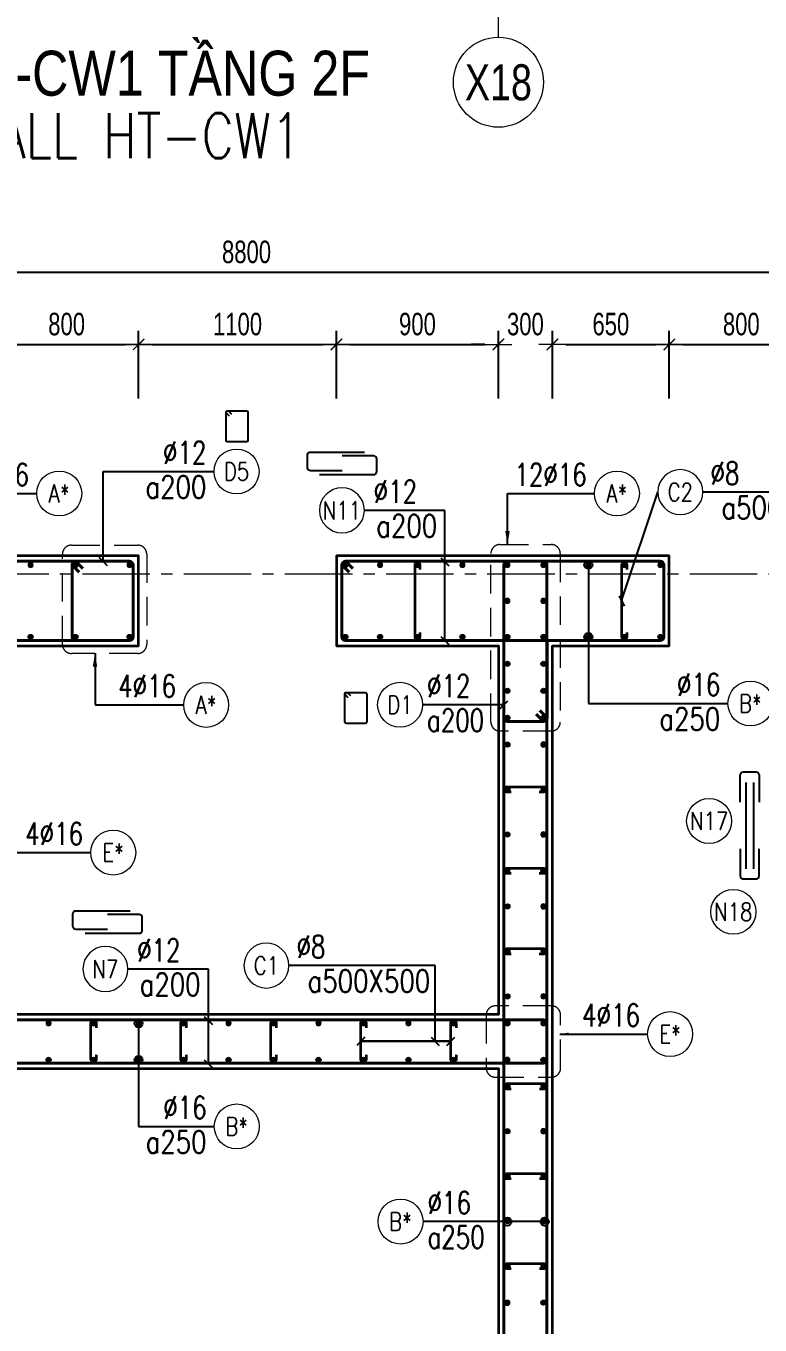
# Model space of a CAD drawing. Header units: millimetres. Extents: x 738475 to 1279438, y -34239 to 156422.
# Drawn here: x 1070446 to 1074526, y 92980 to 100202 of the extents above; entities that cross this region are included whole.
import ezdxf
from ezdxf.enums import TextEntityAlignment as Align

# ---------------------------------------------------------------- set-up
doc = ezdxf.new("R2010")
doc.units = ezdxf.units.MM
doc.header["$MEASUREMENT"] = 0
for name, pattern in [('HIDDEN', [9.525, 6.35, -3.175]), ('HIDDEN2', [4.7625, 3.175, -1.5875]), ('HT_Dim Grid$0$CENTER2', [1.125, 0.75, -0.125, 0.125, -0.125]), ('HT_Grid$0$CENTER2', [1.125, 0.75, -0.125, 0.125, -0.125])]:
    doc.linetypes.add(name, pattern=pattern)
doc.layers.get('0').update_dxf_attribs({"lineweight": 20})
doc.layers.get('Defpoints').update_dxf_attribs({"color": 151, "lineweight": 9})
for name, color, linetype in [('Hidden', 9, 'HIDDEN'), ('Leader', 6, 'Continuous'), ('Ligature', 1, 'Continuous')]:
    doc.layers.add(name, color=color, linetype=linetype)
for name, color, linetype, lineweight in [('HT_Dim Grid$0$NDC_S_AXIS', 5, 'HT_Dim Grid$0$CENTER2', 13), ('HT_Dim Grid$0$NDC_S_SYMBOL', 1, 'Continuous', 15), ('HT_Dim Grid$0$NDC_S_TEXT SYMBOL', 7, 'Continuous', 20), ('HT_Grid$0$NDC_S_AXIS', 5, 'HT_Grid$0$CENTER2', 13), ('KC-LEADER', 153, 'Continuous', 18), ('KC-THEP', 6, 'Continuous', 40), ('NDC_S_ANNO', 7, 'Continuous', 20), ('NDC_S_DIM', 1, 'Continuous', 15), ('NDC_S_ENG TITLE', 3, 'Continuous', 20), ('NDC_S_HIDDEN', 8, 'HIDDEN2', 13), ('NDC_S_LEADER', 1, 'Continuous', 15), ('NDC_S_REBAR', 4, 'Continuous', 35), ('NDC_S_STIRRUP', 4, 'Continuous', 40), ('NDC_S_TEXT SYMBOL', 7, 'Continuous', 20), ('NDC_S_VN TEXT', 7, 'Continuous', 20), ('NDC_S_VN TITLE', 6, 'Continuous', 35), ('NDC_S_WALL', 6, 'Continuous', 35)]:
    doc.layers.add(name, color=color, linetype=linetype, lineweight=lineweight)
doc.styles.add('HT_Dim Grid$0$NDC_ANNO', font='', dxfattribs={"width": 0.8})
doc.styles.add('NDC_ANNO', font='', dxfattribs={"width": 0.8})
doc.styles.add('NDC_ARIAL', font='arial.ttf', dxfattribs={"width": 0.85})
doc.styles.add('NDC_DIM', font='', dxfattribs={"width": 0.75})
doc.styles.add('NDC_EN TXT', font='romans.shx', dxfattribs={"width": 0.8})
doc.styles.add('NDC_VIE TXT', font='arial.ttf', dxfattribs={"width": 0.8})
doc.styles.get('HT_Dim Grid$0$NDC_ANNO').set_extended_font_data('Dotum')
doc.styles.get('NDC_ANNO').set_extended_font_data('Dotum')
doc.styles.get('NDC_DIM').set_extended_font_data('Dotum')
doc.dimstyles.new('NDC_1-50', dxfattribs={"dimscale": 50, "dimtxt": 2.5, "dimasz": 1, "dimexe": 1.5, "dimexo": 0, "dimgap": 0.8, "dimtad": 1, "dimdec": 0, "dimdsep": 46, "dimtxsty": 'NDC_ARIAL', "dimblk": 'DIMMARK', "dimcen": 49999.938995, "dimdle": 1.5, "dimclrd": 1, "dimclre": 1, "dimclrt": 3, "dimadec": 0, "dimazin": 0, "dimtfac": 1, "dimtdec": 0, "dimtix": 1, "dimtmove": 2, "dimatfit": 3, "dimfxl": 1, "dimarcsym": 0})
doc.dimstyles.new('NDC_dim_30', dxfattribs={"dimscale": 30, "dimtxt": 2.5, "dimasz": 1.5, "dimexe": 1.5, "dimexo": 2.5, "dimgap": 1, "dimtad": 1, "dimdec": 0, "dimzin": 0, "dimdsep": 46, "dimtxsty": 'NDC_DIM', "dimblk": 'DIMMARK', "dimcen": 0.09, "dimdle": 1.2, "dimclrd": 1, "dimclre": 1, "dimclrt": 3, "dimadec": 0, "dimazin": 0, "dimtfac": 1, "dimtdec": 0, "dimtix": 1, "dimtofl": 0, "dimtmove": 0, "dimatfit": 3, "dimfxl": 6, "dimfxlon": 1, "dimtolj": 1, "dimtzin": 0, "dimarcsym": 0})
doc.dimstyles.new('NDC_dim_50', dxfattribs={"dimscale": 50, "dimtxt": 2.5, "dimasz": 1.5, "dimexe": 1.5, "dimexo": 2.5, "dimgap": 1, "dimtad": 1, "dimdec": 0, "dimzin": 0, "dimdsep": 46, "dimtxsty": 'NDC_DIM', "dimblk": 'DIMMARK', "dimcen": 0.09, "dimdle": 1.2, "dimclrd": 1, "dimclre": 1, "dimclrt": 3, "dimadec": 0, "dimazin": 0, "dimtfac": 1, "dimtdec": 0, "dimtix": 1, "dimtofl": 0, "dimtmove": 0, "dimatfit": 3, "dimfxl": 6, "dimfxlon": 1, "dimtolj": 1, "dimtzin": 0, "dimarcsym": 0})

# ---------------------------------------------------------------- blocks, each defined once
blk = doc.blocks.new('*U19')
at = {"layer": 'HT_Dim Grid$0$NDC_S_SYMBOL'}
blk.add_line((0, 5), (0, 9), dxfattribs=at)
blk.add_circle((0, 0), 5, dxfattribs=at)
at = {"layer": 'HT_Dim Grid$0$NDC_S_TEXT SYMBOL', "color": 7, "style": 'HT_Dim Grid$0$NDC_ANNO', "width": 0.8}
blk.add_attdef('GRID', text='', height=4, dxfattribs=at).set_placement((0, 0), align=Align.MIDDLE)
blk = doc.blocks.new('Drawing name_symbol')
at = {"layer": 'NDC_S_ENG TITLE', "style": 'NDC_EN TXT', "width": 0.8}
blk.add_attdef('SECTDET1', text='', height=5, dxfattribs=at).set_placement((0, 1.01), align=Align.CENTER)
at = {"layer": 'NDC_S_TEXT SYMBOL', "lineweight": 25, "style": 'NDC_ANNO', "width": 0.8}
blk.add_attdef('SSCALE', text='', height=2.5, dxfattribs=at).set_placement((0, -4), align=Align.CENTER)
at = {"layer": 'NDC_S_VN TITLE', "style": 'NDC_VIE TXT', "width": 0.8}
blk.add_attdef('SECTDET2', text='', height=5, dxfattribs=at).set_placement((0, 7.97), align=Align.CENTER)
blk = doc.blocks.new('THEP')
at = {"layer": 'KC-LEADER', "color": 6}
blk.add_circle((0, 0), 14, dxfattribs=at)
at = {"layer": 'KC-THEP'}
for p, q in [((-14, 0), (14, 0)), ((9.9, 9.9), (-9.9, -9.9)), ((-9.9, 9.9), (9.9, -9.9)), ((0, 14), (0, -14))]:
    blk.add_line(p, q, dxfattribs=at)
blk = doc.blocks.new('DIMMARK')
at = {"layer": 'NDC_S_DIM', "color": 1}
blk.add_line((-1.5, 0), (1, 0), dxfattribs=at)
at = {"layer": 'NDC_S_DIM', "color": 2, "const_width": 0.1}
blk.add_lwpolyline([(-0.424, -0.424), (0.424, 0.424)], dxfattribs=at)
blk = doc.blocks.new('*U9')
blk.add_circle((2.5, 0), 2.5)
at = {"layer": 'NDC_S_VN TEXT', "color": 3, "style": 'NDC_EN TXT', "width": 0.75}
blk.add_attdef('DK2', text='', height=2.5, dxfattribs=at).set_placement((-0.85, 0.85), align=Align.RIGHT)
at = {"layer": 'NDC_S_VN TEXT', "color": 7, "style": 'NDC_EN TXT', "width": 0.8}
blk.add_attdef('SH3', text='', height=2, dxfattribs=at).set_placement((2.5, 0), align=Align.MIDDLE)
blk = doc.blocks.new('*U10')
blk.add_circle((2.5, 0), 2.5)
at = {"layer": 'NDC_S_VN TEXT', "color": 3, "style": 'NDC_EN TXT'}
for tag, width, p in [('DK2', 0.75, (-0.85, 0.85)), ('KC2', 0.8, (-0.85, -2.97))]:
    blk.add_attdef(tag, text='', height=2.5, dxfattribs=dict(at, width=width)).set_placement(p, align=Align.RIGHT)
at = {"layer": 'NDC_S_VN TEXT', "color": 7, "style": 'NDC_EN TXT', "width": 0.8}
blk.add_attdef('SH3', text='', height=2, dxfattribs=at).set_placement((2.5, 0), align=Align.MIDDLE)
blk = doc.blocks.new('A$C72321851')
at = {"layer": 'Ligature'}
for points in [[(-60.9, -129.3), (-60.9, 170.9, -0.414214), (-43.3, 188.5), (25.8, 188.5, -0.414214), (43.4, 170.9), (43.4, -4.3)], [(-39.7, -4.3), (-39.7, -179.5, 0.414214), (-22.1, -197.1), (47, -197.1, 0.414214), (64.6, -179.5), (64.6, 120.7)]]:
    blk.add_lwpolyline(points, format="xyb", dxfattribs=at)
blk = doc.blocks.new('*U11')
blk.add_circle((-2.5, 0), 2.5)
at = {"layer": 'NDC_S_VN TEXT', "color": 3, "style": 'NDC_EN TXT', "width": 0.75}
for tag, p in [('DK1', (0.5, 0.85)), ('KC1', (0.5, -2.97))]:
    blk.add_attdef(tag, p, '', height=2.5, dxfattribs=at)
at = {"layer": 'NDC_S_VN TEXT', "color": 7, "style": 'NDC_EN TXT', "width": 0.8}
blk.add_attdef('SH2', text='', height=2, dxfattribs=at).set_placement((-2.5, 0), align=Align.MIDDLE)
blk = doc.blocks.new('A$C7BC65A55')
at = {"layer": 'Ligature'}
for p, q in [((-15.2, 372, 0), (-15.2, 38.5, 0)), ((15.2, 372, 0), (15.2, 38.5, 0))]:
    blk.add_line(p, q, dxfattribs=at)
for points in [[(-36.2, 296.5), (-36.2, 400.9, -0.414214), (-24, 413.1), (24, 413.1, -0.414214), (36.2, 400.9), (36.2, 296.5)], [(-36.2, 116.5), (-36.2, 12.2, 0.414214), (-24, 0), (24, 0, 0.414214), (36.2, 12.2), (36.2, 116.5)]]:
    blk.add_lwpolyline(points, format="xyb", dxfattribs=at)
blk = doc.blocks.new('*D1249')
at = {"layer": 'Defpoints', "color": 0, "ltscale": 200, "transparency": 16777216}
for p in [(1071071.7, 98431.5), (1071071.7, 97005.8), (1070271.7, 96755.8)]:
    blk.add_point(p, dxfattribs=at)
at = {"layer": 'NDC_S_DIM', "color": 1, "lineweight": -2, "ltscale": 200, "transparency": 16777216}
for p, q in [((1070271.7, 98131.5), (1070271.7, 98506.5)), ((1071071.7, 98131.5), (1071071.7, 98506.5)), ((1070346.7, 98431.5), (1070996.7, 98431.5))]:
    blk.add_line(p, q, dxfattribs=at)
at = {"layer": 'NDC_S_DIM', "color": 1, "lineweight": -2, "ltscale": 200, "transparency": 16777216, "xscale": 75, "yscale": 75, "zscale": 75, "rotation": 180}
blk.add_blockref('DIMMARK', (1070271.7, 98431.5), dxfattribs=at)
at = {"layer": 'NDC_S_DIM', "color": 1, "lineweight": -2, "ltscale": 200, "transparency": 16777216, "xscale": 75, "yscale": 75, "zscale": 75}
blk.add_blockref('DIMMARK', (1071071.7, 98431.5), dxfattribs=at)
at = {"layer": 'NDC_S_DIM', "color": 3, "ltscale": 200, "transparency": 16777216, "insert": (1070671.7, 98544.1), "char_height": 125, "attachment_point": 5, "style": 'NDC_DIM'}
blk.add_mtext('\\A1;800', dxfattribs=at)
blk = doc.blocks.new('*D1250')
at = {"layer": 'Defpoints', "color": 0, "ltscale": 200, "transparency": 16777216}
for p in [(1072171.7, 98431.5), (1071071.7, 97005.8), (1072171.7, 97005.8)]:
    blk.add_point(p, dxfattribs=at)
at = {"layer": 'NDC_S_DIM', "color": 1, "lineweight": -2, "ltscale": 200, "transparency": 16777216}
for p, q in [((1071071.7, 98131.5), (1071071.7, 98506.5)), ((1072171.7, 98131.5), (1072171.7, 98506.5)), ((1071146.7, 98431.5), (1072096.7, 98431.5))]:
    blk.add_line(p, q, dxfattribs=at)
at = {"layer": 'NDC_S_DIM', "color": 1, "lineweight": -2, "ltscale": 200, "transparency": 16777216, "xscale": 75, "yscale": 75, "zscale": 75, "rotation": 180}
blk.add_blockref('DIMMARK', (1071071.7, 98431.5), dxfattribs=at)
at = {"layer": 'NDC_S_DIM', "color": 1, "lineweight": -2, "ltscale": 200, "transparency": 16777216, "xscale": 75, "yscale": 75, "zscale": 75}
blk.add_blockref('DIMMARK', (1072171.7, 98431.5), dxfattribs=at)
at = {"layer": 'NDC_S_DIM', "color": 3, "ltscale": 200, "transparency": 16777216, "insert": (1071621.7, 98544.1), "char_height": 125, "attachment_point": 5, "style": 'NDC_DIM'}
blk.add_mtext('\\A1;1100', dxfattribs=at)
blk = doc.blocks.new('*D1251')
at = {"layer": 'Defpoints', "color": 0, "ltscale": 200, "transparency": 16777216}
for p in [(1073071.7, 98431.5), (1072171.7, 97005.8), (1073071.7, 96755.8)]:
    blk.add_point(p, dxfattribs=at)
at = {"layer": 'NDC_S_DIM', "color": 1, "lineweight": -2, "ltscale": 200, "transparency": 16777216}
for p, q in [((1072171.7, 98131.5), (1072171.7, 98506.5)), ((1073071.7, 98131.5), (1073071.7, 98506.5)), ((1072246.7, 98431.5), (1072996.7, 98431.5))]:
    blk.add_line(p, q, dxfattribs=at)
at = {"layer": 'NDC_S_DIM', "color": 1, "lineweight": -2, "ltscale": 200, "transparency": 16777216, "xscale": 75, "yscale": 75, "zscale": 75, "rotation": 180}
blk.add_blockref('DIMMARK', (1072171.7, 98431.5), dxfattribs=at)
at = {"layer": 'NDC_S_DIM', "color": 1, "lineweight": -2, "ltscale": 200, "transparency": 16777216, "xscale": 75, "yscale": 75, "zscale": 75}
blk.add_blockref('DIMMARK', (1073071.7, 98431.5), dxfattribs=at)
at = {"layer": 'NDC_S_DIM', "color": 3, "ltscale": 200, "transparency": 16777216, "insert": (1072621.7, 98544.1), "char_height": 125, "attachment_point": 5, "style": 'NDC_DIM'}
blk.add_mtext('\\A1;900', dxfattribs=at)
blk = doc.blocks.new('*D1252')
at = {"layer": 'Defpoints', "color": 0, "ltscale": 200, "transparency": 16777216}
for p in [(1073371.7, 98431.5), (1073071.7, 96755.8), (1073371.7, 96755.8)]:
    blk.add_point(p, dxfattribs=at)
at = {"layer": 'NDC_S_DIM', "color": 1, "lineweight": -2, "ltscale": 200, "transparency": 16777216}
for p, q in [((1073071.7, 98131.5), (1073071.7, 98506.5)), ((1073371.7, 98131.5), (1073371.7, 98506.5)), ((1072996.7, 98431.5), (1072921.7, 98431.5)), ((1073446.7, 98431.5), (1073521.7, 98431.5))]:
    blk.add_line(p, q, dxfattribs=at)
at = {"layer": 'NDC_S_DIM', "color": 1, "lineweight": -2, "ltscale": 200, "transparency": 16777216, "xscale": 75, "yscale": 75, "zscale": 75}
blk.add_blockref('DIMMARK', (1073071.7, 98431.5), dxfattribs=at)
at = {"layer": 'NDC_S_DIM', "color": 1, "lineweight": -2, "ltscale": 200, "transparency": 16777216, "xscale": 75, "yscale": 75, "zscale": 75, "rotation": 180}
blk.add_blockref('DIMMARK', (1073371.7, 98431.5), dxfattribs=at)
at = {"layer": 'NDC_S_DIM', "color": 3, "ltscale": 200, "transparency": 16777216, "insert": (1073221.7, 98544.1), "char_height": 125, "attachment_point": 5, "style": 'NDC_DIM'}
blk.add_mtext('\\A1;300', dxfattribs=at)
blk = doc.blocks.new('*D1253')
at = {"layer": 'Defpoints', "color": 0, "ltscale": 200, "transparency": 16777216}
for p in [(1074021.7, 98431.5), (1073371.7, 96755.8), (1074021.7, 96755.8)]:
    blk.add_point(p, dxfattribs=at)
at = {"layer": 'NDC_S_DIM', "color": 1, "lineweight": -2, "ltscale": 200, "transparency": 16777216}
for p, q in [((1073371.7, 98131.5), (1073371.7, 98506.5)), ((1074021.7, 98131.5), (1074021.7, 98506.5)), ((1073446.7, 98431.5), (1073946.7, 98431.5))]:
    blk.add_line(p, q, dxfattribs=at)
at = {"layer": 'NDC_S_DIM', "color": 1, "lineweight": -2, "ltscale": 200, "transparency": 16777216, "xscale": 75, "yscale": 75, "zscale": 75, "rotation": 180}
blk.add_blockref('DIMMARK', (1073371.7, 98431.5), dxfattribs=at)
at = {"layer": 'NDC_S_DIM', "color": 1, "lineweight": -2, "ltscale": 200, "transparency": 16777216, "xscale": 75, "yscale": 75, "zscale": 75}
blk.add_blockref('DIMMARK', (1074021.7, 98431.5), dxfattribs=at)
at = {"layer": 'NDC_S_DIM', "color": 3, "ltscale": 200, "transparency": 16777216, "insert": (1073696.7, 98544.1), "char_height": 125, "attachment_point": 5, "style": 'NDC_DIM'}
blk.add_mtext('\\A1;650', dxfattribs=at)
blk = doc.blocks.new('*D1254')
at = {"layer": 'Defpoints', "color": 0, "ltscale": 200, "transparency": 16777216}
for p in [(1074821.7, 98431.5), (1074021.7, 96755.8), (1074821.7, 96755.8)]:
    blk.add_point(p, dxfattribs=at)
at = {"layer": 'NDC_S_DIM', "color": 1, "lineweight": -2, "ltscale": 200, "transparency": 16777216}
for p, q in [((1074021.7, 98131.5), (1074021.7, 98506.5)), ((1074821.7, 98131.5), (1074821.7, 98506.5)), ((1074096.7, 98431.5), (1074746.7, 98431.5))]:
    blk.add_line(p, q, dxfattribs=at)
at = {"layer": 'NDC_S_DIM', "color": 1, "lineweight": -2, "ltscale": 200, "transparency": 16777216, "xscale": 75, "yscale": 75, "zscale": 75, "rotation": 180}
blk.add_blockref('DIMMARK', (1074021.7, 98431.5), dxfattribs=at)
at = {"layer": 'NDC_S_DIM', "color": 1, "lineweight": -2, "ltscale": 200, "transparency": 16777216, "xscale": 75, "yscale": 75, "zscale": 75}
blk.add_blockref('DIMMARK', (1074821.7, 98431.5), dxfattribs=at)
at = {"layer": 'NDC_S_DIM', "color": 3, "ltscale": 200, "transparency": 16777216, "insert": (1074421.7, 98544.1), "char_height": 125, "attachment_point": 5, "style": 'NDC_DIM'}
blk.add_mtext('\\A1;800', dxfattribs=at)
blk = doc.blocks.new('*D1275')
at = {"layer": 'Defpoints', "color": 0, "ltscale": 200, "transparency": 16777216}
for p in [(1076071.7, 98832.6), (1067271.7, 98131.5), (1076071.7, 97255.8)]:
    blk.add_point(p, dxfattribs=at)
at = {"layer": 'NDC_S_DIM', "color": 1, "lineweight": -2, "ltscale": 200, "transparency": 16777216}
for p, q in [((1067271.7, 98532.6), (1067271.7, 98907.6)), ((1076071.7, 98532.6), (1076071.7, 98907.6)), ((1067346.7, 98832.6), (1075996.7, 98832.6))]:
    blk.add_line(p, q, dxfattribs=at)
at = {"layer": 'NDC_S_DIM', "color": 1, "lineweight": -2, "ltscale": 200, "transparency": 16777216, "xscale": 75, "yscale": 75, "zscale": 75, "rotation": 180}
blk.add_blockref('DIMMARK', (1067271.7, 98832.6), dxfattribs=at)
at = {"layer": 'NDC_S_DIM', "color": 1, "lineweight": -2, "ltscale": 200, "transparency": 16777216, "xscale": 75, "yscale": 75, "zscale": 75}
blk.add_blockref('DIMMARK', (1076071.7, 98832.6), dxfattribs=at)
at = {"layer": 'NDC_S_DIM', "color": 3, "ltscale": 200, "transparency": 16777216, "insert": (1071671.7, 98945.2), "char_height": 125, "attachment_point": 5, "style": 'NDC_DIM'}
blk.add_mtext('\\A1;8800', dxfattribs=at)

msp = doc.modelspace()

# ---------------------------------------------------------------- linework, layer by layer
for centre in [(1074242.946, 95782.07), (1074377.394, 95277.067)]:
    msp.add_circle(centre, 125)
at = {"layer": 'HT_Grid$0$NDC_S_AXIS', "ltscale": 500}
msp.add_line((1062322.297, 97155.785), (1077615.672, 97155.785), dxfattribs=at)
at = {"layer": 'Ligature'}
for points in [[(1071576.919, 98033.254), (1071560.953, 98049.22, -0.66817864), (1071566.727, 98063.158), (1071671.356, 98063.158, -0.41421356), (1071679.52, 98054.994), (1071679.52, 97897.886, -0.41421356), (1071671.355, 97889.721), (1071566.727, 97889.721, -0.41421356), (1071558.562, 97897.886), (1071558.562, 98054.994, -0.66817864), (1071572.5, 98060.767), (1071588.466, 98044.801)], [(1072237.159, 96467.506), (1072221.193, 96483.472, -0.66817864), (1072226.967, 96497.41), (1072331.595, 96497.41, -0.41421356), (1072339.76, 96489.245), (1072339.76, 96332.137, -0.41421356), (1072331.595, 96323.973), (1072226.967, 96323.973, -0.41421356), (1072218.802, 96332.137), (1072218.802, 96489.245, -0.66817864), (1072232.74, 96495.018), (1072248.706, 96479.053)]]:
    msp.add_lwpolyline(points, format="xyb", dxfattribs=at)
at = {"layer": 'NDC_S_HIDDEN', "ltscale": 50}
for points in [[(1070698.334, 97315.694), (1071066.854, 97315.694, -0.41421356), (1071116.854, 97265.694), (1071116.854, 96763.644, -0.41421356), (1071066.854, 96713.644), (1070698.334, 96713.644, -0.41421356), (1070648.334, 96763.644), (1070648.334, 97265.694, -0.41421356)], [(1073079.788, 97318.872), (1073365.858, 97318.872, -0.41421356), (1073415.858, 97268.872), (1073415.858, 96332.396, -0.41421356), (1073365.858, 96282.396), (1073079.788, 96282.396, -0.41421356), (1073029.788, 96332.396), (1073029.788, 97268.872, -0.41421356)], [(1073367.028, 94754.077), (1073053.983, 94753.828, 0.41421356), (1073004.023, 94703.788), (1073004.258, 94407.904, 0.41421356), (1073054.298, 94357.944), (1073367.343, 94358.193, 0.41421356), (1073417.303, 94408.232), (1073417.068, 94704.117, 0.41421356)]]:
    msp.add_lwpolyline(points, format="xyb", close=True, dxfattribs=at)
at = {"layer": 'NDC_S_REBAR'}
for points in [[(1072636.783, 97180.785), (1072636.783, 97205.785, 1), (1072606.783, 97205.785), (1072606.783, 96805.785, 1), (1072636.783, 96805.785), (1072636.783, 96830.785)], [(1073786.673, 97180.785), (1073786.673, 97205.785, 1), (1073756.673, 97205.785), (1073756.673, 96805.785, 1), (1073786.673, 96805.785), (1073786.673, 96830.785)], [(1073141.999, 95942.552), (1073116.999, 95942.552, -1), (1073116.999, 95972.552), (1073324.023, 95972.552, -1), (1073324.023, 95942.552), (1073299.023, 95942.552)], [(1073141.999, 95489.458), (1073116.999, 95489.458, -1), (1073116.999, 95519.458), (1073324.023, 95519.458, -1), (1073324.023, 95489.458), (1073299.023, 95489.458)], [(1073141.999, 95042.552), (1073116.999, 95042.552, -1), (1073116.999, 95072.552), (1073324.023, 95072.552, -1), (1073324.023, 95042.552), (1073299.023, 95042.552)], [(1070836.673, 94482.332), (1070836.673, 94457.332, -1), (1070806.673, 94457.332), (1070806.673, 94657.332, -1), (1070836.673, 94657.332), (1070836.673, 94632.332)], [(1071336.673, 94482.332), (1071336.673, 94457.332, -1), (1071306.673, 94457.332), (1071306.673, 94657.332, -1), (1071336.673, 94657.332), (1071336.673, 94632.332)], [(1071836.673, 94482.332), (1071836.673, 94457.332, -1), (1071806.673, 94457.332), (1071806.673, 94657.332, -1), (1071836.673, 94657.332), (1071836.673, 94632.332)], [(1072336.673, 94482.332), (1072336.673, 94457.332, -1), (1072306.673, 94457.332), (1072306.673, 94657.332, -1), (1072336.673, 94657.332), (1072336.673, 94632.332)], [(1072836.673, 94482.332), (1072836.673, 94457.332, -1), (1072806.673, 94457.332), (1072806.673, 94657.332, -1), (1072836.673, 94657.332), (1072836.673, 94632.332)], [(1073143.238, 94292.031), (1073118.238, 94292.031, -1), (1073118.238, 94322.031), (1073325.263, 94322.031, -1), (1073325.263, 94292.031), (1073300.263, 94292.031)], [(1073143.238, 93792.031), (1073118.238, 93792.031, -1), (1073118.238, 93822.031), (1073325.263, 93822.031, -1), (1073325.263, 93792.031), (1073300.263, 93792.031)], [(1073143.238, 93292.031), (1073118.238, 93292.031, -1), (1073118.238, 93322.031), (1073325.263, 93322.031, -1), (1073325.263, 93292.031), (1073300.263, 93292.031)]]:
    msp.add_lwpolyline(points, format="xyb", dxfattribs=at)
at = {"layer": 'NDC_S_STIRRUP'}
for points in [[(1067361.673, 97185.785), (1067321.673, 97225.785, 0.41421356), (1067301.673, 97205.785), (1067301.673, 96805.785, 0.41421356), (1067321.673, 96785.785), (1071021.673, 96785.785, 0.41421356), (1071041.673, 96805.785), (1071041.673, 97205.785, 0.41421356), (1071021.673, 97225.785), (1067321.673, 97225.785, 0.41421356), (1067301.673, 97205.785), (1067341.673, 97165.785)], [(1070761.673, 97185.785), (1070721.673, 97225.785, 0.41421356), (1070701.673, 97205.785), (1070701.673, 96805.785, 0.41421356), (1070721.673, 96785.785), (1071021.673, 96785.785, 0.41421356), (1071041.673, 96805.785), (1071041.673, 97205.785, 0.41421356), (1071021.673, 97225.785), (1070721.673, 97225.785, 0.41421356), (1070701.673, 97205.785), (1070741.673, 97165.785)], [(1072261.673, 97185.785), (1072221.673, 97225.785, 0.41421356), (1072201.673, 97205.785), (1072201.673, 96805.785, 0.41421356), (1072221.673, 96785.785), (1073971.673, 96785.785, 0.41421356), (1073991.673, 96805.785), (1073991.673, 97205.785, 0.41421356), (1073971.673, 97225.785), (1072221.673, 97225.785, 0.41421356), (1072201.673, 97205.785), (1072241.673, 97165.785)], [(1073301.673, 90045.783), (1073341.673, 90005.783, -0.41421356), (1073321.673, 89985.783), (1073121.673, 89985.783, -0.41421356), (1073101.673, 90005.783), (1073101.673, 97205.785, -0.41421356), (1073121.673, 97225.785), (1073321.673, 97225.785, -0.41421356), (1073341.673, 97205.785), (1073341.673, 90005.783, -0.41421356), (1073321.673, 89985.783), (1073281.673, 90025.783)], [(1073301.783, 96395.785), (1073341.783, 96355.785, -0.41421356), (1073321.783, 96335.785), (1073121.783, 96335.785, -0.41421356), (1073101.783, 96355.785), (1073101.673, 97205.785, -0.41421356), (1073121.673, 97225.785), (1073321.673, 97225.785, -0.41421356), (1073341.673, 97205.785), (1073341.783, 96355.785, -0.41421356), (1073321.783, 96335.785), (1073281.783, 96375.785)], [(1070061.673, 94475.785), (1070021.673, 94435.785, -0.41421356), (1070001.673, 94455.785), (1070001.673, 94655.785, -0.41421356), (1070021.673, 94675.785), (1073321.673, 94675.785, -0.41421356), (1073341.673, 94655.785), (1073341.673, 94455.785, -0.41435759), (1073321.673, 94435.785), (1070021.673, 94435.785, -0.41421356), (1070001.673, 94455.785), (1070041.673, 94495.785)]]:
    msp.add_lwpolyline(points, format="xyb", dxfattribs=at)
at = {"layer": 'NDC_S_WALL'}
for points in [[(1070271.673, 96755.785), (1071071.673, 96755.785), (1071071.673, 97255.785), (1067271.673, 97255.785)], [(1073371.673, 91805.785), (1073371.673, 96755.785), (1074021.673, 96755.785), (1074021.673, 97255.785), (1072171.673, 97255.785), (1072171.673, 96755.785), (1073071.673, 96755.785), (1073071.673, 94705.785), (1070271.673, 94705.785)], [(1070271.673, 94405.785), (1073071.673, 94405.785), (1073071.673, 89955.785), (1074171.673, 89955.785), (1074171.673, 90155.785), (1073371.673, 90155.785), (1073371.673, 91605.785), (1075571.673, 91605.785), (1075571.673, 88555.785), (1075571.673, 88555.785), (1075571.673, 88055.785), (1076071.673, 88055.785), (1076071.673, 94925.785), (1076071.673, 94925.785), (1076071.673, 95225.785), (1076071.673, 95225.785), (1076071.673, 96755.785), (1076071.673, 96755.785), (1076071.673, 97255.785), (1074821.673, 97255.785), (1074821.673, 96755.785), (1075571.673, 96755.785), (1075571.673, 91805.785), (1073371.673, 91805.785)]]:
    msp.add_lwpolyline(points, dxfattribs=at)

# ---------------------------------------------------------------- block references
at = {"layer": 'Hidden', "xscale": 1.44, "yscale": 1.44, "zscale": 1.44}
msp.add_blockref('A$C7BC65A55', (1074468.026, 95459.789, 0.03), dxfattribs=at)
at = {"layer": 'HT_Dim Grid$0$NDC_S_AXIS', "xscale": 50, "yscale": 50, "zscale": 50}
msp.add_blockref('*U19', (1073071.673, 99889.235), dxfattribs=at).add_auto_attribs({'GRID': 'X18'})
at = {"layer": 'KC-THEP', "xscale": -1}
for p, rotation in [((1070471.673, 97205.785), 350.3314355636191), ((1070721.673, 97205.785), 350.3314355636191), ((1071021.673, 97205.785), 350.3314355636191), ((1072221.673, 97205.785), 350.3314355636191), ((1072414.07, 97205.785), 350.3314355636191), ((1072621.783, 97205.785), 350.3314355636191), ((1072871.783, 97205.785), 350.3314355636191), ((1073121.783, 97205.785), 350.3314355636191), ((1073321.673, 97205.785), 350.3314355631725), ((1073321.673, 97205.785), 350.3314355631725), ((1073571.673, 97205.785), 350.3314355636191), ((1073771.673, 97205.785), 350.3314355636191), ((1073971.673, 97205.785), 350.3314355636191), ((1073121.673, 97005.785), 170.3314355631724), ((1073121.673, 97005.785), 170.3314355631724), ((1073321.673, 97005.785), 170.3314355631724), ((1073321.673, 97005.785), 170.3314355631724), ((1073321.673, 96207.332), 350.3314355636191), ((1073321.673, 95957.332), 350.3314355636191), ((1073321.673, 95707.332), 350.3314355636191), ((1073121.701, 95503.938), 350.3314355636191), ((1073321.673, 95307.332), 350.3314355636191), ((1073321.673, 95057.332), 350.3314355636191), ((1073321.673, 94807.332), 350.3314355636191), ((1070571.673, 94657.332), 350.3314355636191), ((1070821.673, 94657.332), 350.3314355636191), ((1071071.673, 94657.332), 350.3314355636191), ((1071321.673, 94657.332), 350.3314355636191), ((1071571.673, 94657.332), 350.3314355636191), ((1071821.673, 94657.332), 350.3314355636191), ((1072071.673, 94657.332), 350.3314355636191), ((1072321.673, 94657.332), 350.3314355636191), ((1072571.673, 94657.332), 350.3314355636191), ((1072821.673, 94657.332), 350.3314355636191), ((1073321.673, 94657.332), 350.3314355636191), ((1073321.673, 94657.332), 350.3314355636191), ((1073121.701, 94453.938), 350.3314355636191), ((1073121.701, 94453.938), 350.3314355636191), ((1073321.673, 94307.332), 350.3314355636191), ((1073321.673, 94057.332), 350.3314355636191), ((1073321.673, 93807.332), 350.3314355636191), ((1073321.673, 93557.332), 350.3314355636191), ((1073321.673, 93307.332), 350.3314355636191), ((1073121.701, 93103.938), 350.3314355636191)]:
    msp.add_blockref('THEP', p, dxfattribs=dict(at, rotation=rotation))
at = {"layer": 'KC-THEP'}
for p, rotation in [((1073118.16, 97205.785), 189.6685644359343), ((1073118.16, 97205.785), 189.6685644359343), ((1070471.673, 96805.785), 189.6685644363809), ((1070721.673, 96805.785), 189.6685644363809), ((1071021.673, 96805.785), 189.6685644363809), ((1072221.673, 96805.785), 189.6685644363809), ((1072414.07, 96805.785), 189.6685644363809), ((1072621.783, 96805.785), 189.6685644363809), ((1072871.783, 96805.785), 189.6685644363809), ((1073121.673, 96805.785), 189.6685644359343), ((1073121.673, 96805.785), 189.6685644359343), ((1073121.783, 96805.785), 189.6685644363809), ((1073321.673, 96805.785), 189.6685644359343), ((1073321.673, 96805.785), 189.6685644359343), ((1073571.673, 96805.785), 189.6685644363809), ((1073771.673, 96805.785), 189.6685644363809), ((1073971.673, 96805.785), 189.6685644363809), ((1073121.673, 96655.785), 189.6685644359343), ((1073321.673, 96655.785), 189.6685644359343), ((1073121.673, 96505.785), 189.6685644359343), ((1073321.673, 96505.785), 189.6685644359343), ((1073121.673, 96355.785), 189.6685644359343), ((1073321.673, 96355.785), 189.6685644359343), ((1073121.701, 96207.031), 189.6685644363809), ((1073121.701, 95957.031), 189.6685644363809), ((1073121.701, 95707.031), 189.6685644363809), ((1073321.673, 95504.238), 189.6685644363809), ((1073121.701, 95307.031), 189.6685644363809), ((1073121.701, 95057.031), 189.6685644363809), ((1073121.701, 94807.031), 189.6685644363809), ((1073121.701, 94657.031), 189.6685644363809), ((1073121.701, 94657.031), 189.6685644363809), ((1070571.673, 94454.238), 189.6685644363809), ((1070821.673, 94454.238), 189.6685644363809), ((1071071.673, 94454.238), 189.6685644363809), ((1071321.673, 94454.238), 189.6685644363809), ((1071571.673, 94454.238), 189.6685644363809), ((1071821.673, 94454.238), 189.6685644363809), ((1072071.673, 94454.238), 189.6685644363809), ((1072321.673, 94454.238), 189.6685644363809), ((1072571.673, 94454.238), 189.6685644363809), ((1072821.673, 94454.238), 189.6685644363809), ((1073321.673, 94454.238), 189.6685644363809), ((1073321.673, 94454.238), 189.6685644363809), ((1073121.701, 94307.031), 189.6685644363809), ((1073121.701, 94057.031), 189.6685644363809), ((1073121.701, 93807.031), 189.6685644363809), ((1073121.701, 93557.031), 189.6685644363809), ((1073121.701, 93307.031), 189.6685644363809), ((1073321.673, 93104.238), 189.6685644363809)]:
    msp.add_blockref('THEP', p, dxfattribs=dict(at, rotation=rotation))
at = {"layer": 'Leader', "xscale": -1, "rotation": 270.0000000000001}
for p in [(1072207.076, 97768.787), (1070903.745, 95218.787)]:
    msp.add_blockref('A$C72321851', p, dxfattribs=at)
at = {"layer": 'NDC_S_ANNO'}
ref = msp.add_blockref('Drawing name_symbol', (1069874.476, 99415.983), dxfattribs=dict(at, xscale=50, yscale=50, zscale=50))
ref.add_attrib('SECTDET1', 'DETAIL OF CORE WALL HT-CW1', dxfattribs={"layer": 'NDC_S_ENG TITLE', "height": 250, "style": 'NDC_EN TXT', "width": 0.8}).set_placement((1069874.476, 99466.546), align=Align.CENTER)
ref.add_attrib('SECTDET2', 'CHI TIẾT LÕI VÁCH HT-CW1 TẦNG 2F', dxfattribs={"layer": 'NDC_S_VN TITLE', "height": 250, "style": 'NDC_VIE TXT', "width": 0.8}).set_placement((1069874.476, 99814.515), align=Align.CENTER)
at = {"layer": 'NDC_S_VN TEXT', "xscale": 50, "yscale": 50, "zscale": 50}
for name, p, values in [('*U10', (1071491.199, 97725.165), {'SH3': 'D5', 'DK2': '%%c12', 'KC2': 'a200'}), ('*U9', (1070505.457, 97602.81), {'SH3': 'A*', 'DK2': '12%%C16'}), ('*U9', (1073605.457, 97602.81), {'SH3': 'A*', 'DK2': '12%%C16'}), ('*U9', (1071322.323, 96427.384), {'SH3': 'A*', 'DK2': '4%%C16'}), ('*U11', (1072650.083, 96428.507), {'SH2': 'D1', 'DK1': '%%C12', 'KC1': 'a200'}), ('*U10', (1074347.517, 96435.41), {'SH3': 'B*', 'DK2': '%%C16', 'KC2': 'a250'}), ('*U9', (1070805.647, 95606.175), {'SH3': 'E*', 'DK2': '4%%C16'}), ('*U9', (1073901.079, 94597.421), {'SH3': 'E*', 'DK2': '4%%C16'}), ('*U10', (1071492.284, 94083.864), {'SH3': 'B*', 'DK2': '%%C16', 'KC2': 'a250'}), ('*U11', (1072652.754, 93554.68), {'SH2': 'B*', 'DK1': '%%C16', 'KC1': 'a250'})]:
    msp.add_blockref(name, p, dxfattribs=at).add_auto_attribs(values)
at = {"layer": 'NDC_S_VN TEXT'}
ref = msp.add_blockref('*U10', (1074207.831, 97610.818), dxfattribs=dict(at, xscale=-50, yscale=50, zscale=50))
ref.add_attrib('SH3', 'C2', dxfattribs={"color": 7, "height": 100, "style": 'NDC_EN TXT', "width": 0.8}).set_placement((1074082.831, 97610.818), align=Align.MIDDLE)
ref.add_attrib('DK2', '%%c8', dxfattribs={"color": 3, "height": 125, "style": 'NDC_EN TXT', "width": 0.75}).set_placement((1074411.045, 97653.093), align=Align.RIGHT)
ref.add_attrib('KC2', 'a500X500', dxfattribs={"color": 3, "height": 125, "style": 'NDC_EN TXT', "width": 0.8}).set_placement((1074993.188, 97462.19), align=Align.RIGHT)
ref = msp.add_blockref('*U10', (1072327.086, 97509.195), dxfattribs=dict(at, xscale=-50, yscale=50, zscale=50))
ref.add_attrib('SH3', 'N11', dxfattribs={"color": 7, "height": 100, "style": 'NDC_EN TXT', "width": 0.8}).set_placement((1072202.086, 97509.195), align=Align.MIDDLE)
ref.add_attrib('DK2', '%%C12', dxfattribs={"color": 3, "height": 125, "style": 'NDC_EN TXT', "width": 0.75}).set_placement((1072619.586, 97551.47), align=Align.RIGHT)
ref.add_attrib('KC2', 'a200', dxfattribs={"color": 3, "height": 125, "style": 'NDC_EN TXT', "width": 0.8}).set_placement((1072731.491, 97360.568), align=Align.RIGHT)
ref = msp.add_blockref('*U10', (1071012.095, 94959.195), dxfattribs=dict(at, xscale=-50, yscale=50, zscale=50))
ref.add_attrib('SH3', 'N7', dxfattribs={"color": 7, "height": 100, "style": 'NDC_EN TXT', "width": 0.8}).set_placement((1070887.095, 94959.195), align=Align.MIDDLE)
ref.add_attrib('DK2', '%%C12', dxfattribs={"color": 3, "height": 125, "style": 'NDC_EN TXT', "width": 0.75}).set_placement((1071304.595, 95001.47), align=Align.RIGHT)
ref.add_attrib('KC2', 'a200', dxfattribs={"color": 3, "height": 125, "style": 'NDC_EN TXT', "width": 0.8}).set_placement((1071416.5, 94810.568), align=Align.RIGHT)
ref = msp.add_blockref('*U10', (1071907.211, 94978.309), dxfattribs=dict(at, xscale=-50, yscale=50, zscale=50))
ref.add_attrib('SH3', 'C1', dxfattribs={"color": 7, "height": 100, "style": 'NDC_EN TXT', "width": 0.8}).set_placement((1071782.211, 94978.309), align=Align.MIDDLE)
ref.add_attrib('DK2', '%%c8', dxfattribs={"color": 3, "height": 125, "style": 'NDC_EN TXT', "width": 0.75}).set_placement((1072110.425, 95020.584), align=Align.RIGHT)
ref.add_attrib('KC2', 'a500X500', dxfattribs={"color": 3, "height": 125, "style": 'NDC_EN TXT', "width": 0.8}).set_placement((1072692.568, 94829.682), align=Align.RIGHT)

# ---------------------------------------------------------------- texts
at = {"layer": 'NDC_S_VN TEXT', "color": 7, "style": 'NDC_EN TXT', "width": 0.8}
for tag, p in [('N17', (1074242.946, 95782.07)), ('N18', (1074377.394, 95277.067))]:
    msp.add_attdef(tag, text='3', height=100, dxfattribs=at).set_placement(p, align=Align.MIDDLE)

# ---------------------------------------------------------------- dimensions: what is measured, and where the dimension line sits
at = {"layer": 'NDC_S_DIM', "ltscale": 200}
for base, p1, p2, picture, middle in [((1076071.673, 98832.63), (1067271.673, 98131.499), (1076071.673, 97255.785), '*D1275', (1071671.673, 98945.214)), ((1071071.673, 98431.499), (1070271.673, 96755.785), (1071071.673, 97005.785), '*D1249', (1070671.673, 98544.084)), ((1072171.673, 98431.499), (1071071.673, 97005.785), (1072171.673, 97005.785), '*D1250', (1071621.673, 98544.084)), ((1073071.673, 98431.499), (1072171.673, 97005.785), (1073071.673, 96755.785), '*D1251', (1072621.673, 98544.084)), ((1073371.673, 98431.499), (1073071.673, 96755.785), (1073371.673, 96755.785), '*D1252', (1073221.673, 98544.084)), ((1074021.673, 98431.499), (1073371.673, 96755.785), (1074021.673, 96755.785), '*D1253', (1073696.673, 98544.084)), ((1074821.673, 98431.499), (1074021.673, 96755.785), (1074821.673, 96755.785), '*D1254', (1074421.673, 98544.084))]:
    dim = msp.add_linear_dim(base=base, p1=p1, p2=p2, dimstyle='NDC_dim_50', override={"dimtmove": 1}, dxfattribs=at)
    dim.commit()
    dim.dimension.update_dxf_attribs({"geometry": picture, "text_midpoint": middle})

# ---------------------------------------------------------------- leaders
at = {"layer": 'NDC_S_LEADER'}
for points, dimstyle, override in [([(1070873.917, 97225.785), (1070873.917, 97725.165), (1071491.199, 97725.165)], 'NDC_dim_30', {"dimtad": 0, "dimldrblk": 'Oblique'}), ([(1070022.277, 97318.872), (1070022.277, 97602.81), (1070505.457, 97602.81)], 'NDC_dim_50', {"dimtad": 0}), ([(1073122.277, 97318.872), (1073122.277, 97602.81), (1073605.457, 97602.81)], 'NDC_dim_50', {"dimtad": 0}), ([(1073756.673, 97005.785), (1073957.831, 97610.818)], 'NDC_dim_30', {"dimtad": 0, "dimldrblk": 'Oblique'}), ([(1075156.673, 97005.785), (1074879.366, 97610.817), (1074207.831, 97610.817)], 'NDC_dim_30', {"dimtad": 0, "dimldrblk": 'Oblique'}), ([(1072774.522, 96785.785), (1072774.522, 97509.014), (1072327.086, 97509.014)], 'NDC_dim_30', {"dimgap": 1, "dimtad": 0, "dimldrblk": 'Oblique'}), ([(1072774.522, 97222.347), (1072774.522, 97509.014), (1072327.086, 97509.014)], 'NDC_dim_30', {"dimtad": 0, "dimldrblk": 'Oblique'}), ([(1073571.731, 97205.785), (1073571.673, 96435.229), (1074347.517, 96435.229)], 'NDC_dim_30', {"dimgap": 1, "dimtad": 0, "dimldrblk": 'Origin'}), ([(1073571.673, 96805.123), (1073571.673, 96435.229), (1074347.517, 96435.229)], 'NDC_dim_30', {"dimgap": 1, "dimtad": 0, "dimldrblk": 'Origin'}), ([(1070829.457, 96714.984), (1070829.457, 96427.384), (1071322.323, 96427.384)], 'NDC_dim_50', {"dimgap": 1, "dimtad": 0}), ([(1073101.673, 96428.507), (1072650.083, 96428.507)], 'NDC_dim_30', {"dimtad": 0, "dimldrblk": 'Oblique'}), ([(1070316.775, 95606.175), (1070805.647, 95606.175)], 'NDC_1-50', {"dimgap": 0.8, "dimtad": 0}), ([(1072720.107, 94557.332), (1072720.107, 94978.308), (1071907.211, 94978.308)], 'NDC_dim_30', {"dimtad": 0, "dimldrblk": 'Oblique'}), ([(1071459.53, 94432.347), (1071459.53, 94959.014), (1071012.095, 94959.014)], 'NDC_dim_30', {"dimgap": 1, "dimtad": 0, "dimldrblk": 'Oblique'}), ([(1071459.53, 94672.347), (1071459.53, 94959.014), (1071012.095, 94959.014)], 'NDC_dim_30', {"dimtad": 0, "dimldrblk": 'Oblique'}), ([(1071071.731, 94657.416), (1071071.673, 94083.682), (1071492.284, 94083.682)], 'NDC_dim_30', {"dimgap": 1, "dimtad": 0, "dimldrblk": 'Origin'}), ([(1072306.673, 94557.332), (1072806.673, 94557.332)], 'NDC_dim_30', {"dimtad": 0, "dimldrblk": 'Oblique'}), ([(1072806.673, 94557.332), (1072306.673, 94557.332)], 'NDC_dim_30', {"dimtad": 0, "dimldrblk": 'Oblique'}), ([(1073412.207, 94597.421), (1073901.079, 94597.421)], 'NDC_1-50', {"dimgap": 0.8, "dimtad": 0}), ([(1071071.673, 94453.576), (1071071.673, 94083.682), (1071492.284, 94083.682)], 'NDC_dim_30', {"dimgap": 1, "dimtad": 0, "dimldrblk": 'Origin'}), ([(1073328.725, 93554.68), (1072652.754, 93554.68)], 'NDC_dim_30', {"dimtad": 0, "dimldrblk": 'Origin'}), ([(1073121.701, 93554.68), (1072652.754, 93554.68)], 'NDC_dim_30', {"dimtad": 0, "dimldrblk": 'Origin'})]:
    msp.add_leader(points, dimstyle=dimstyle, override=override, dxfattribs=at)

doc.saveas('drawing.dxf')
